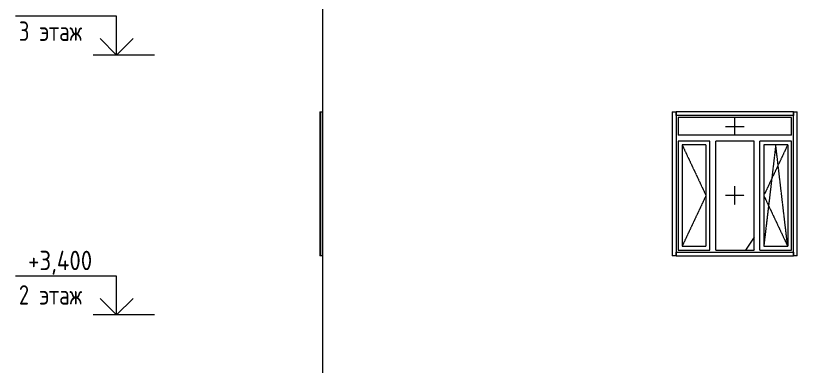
# Model space of a CAD drawing. Header units: millimetres. Extents: x -515342 to 330399, y -224905 to 507333.
# Drawn here: x 218893 to 228959, y 4803 to 9327 of the extents above; entities that cross this region are included whole.
import ezdxf

# ---------------------------------------------------------------- set-up
doc = ezdxf.new("R2010")
doc.units = ezdxf.units.MM
doc.linetypes.add('ASVP_Штриховая_ш2 п1', pattern=[3, 2, -1])
doc.layers.get('0').update_dxf_attribs({"lineweight": 0})
for name, color, linetype, lineweight in [('Аннотация', 7, 'Continuous', 0), ('Витраж', 7, 'Continuous', 0), ('Линии', 7, 'Continuous', 0), ('Окна', 7, 'Continuous', 0), ('Окна открывание', 7, 'Continuous', 0), ('Отметки', 7, 'Continuous', 0), ('Стены внутренние', 7, 'Continuous', 0)]:
    doc.layers.add(name, color=color, linetype=linetype, lineweight=lineweight)
doc.styles.add('GOST Common_1', font='', dxfattribs={"width": 0.9, "height": 250})
doc.styles.add('GOST Common_3', font='', dxfattribs={"width": 0.8, "height": 350})
doc.styles.get('GOST Common_1').set_extended_font_data('GOST Common')
doc.styles.get('GOST Common_3').set_extended_font_data('GOST Common')
pattern_1 = [(236.31, (995.8, 1244.6), (-1777.996, -3556), [641.07, -5769.6]), (236.31, (1031.34, 1137.9), (-1777.996, -3556), [384.64, -6026.03]), (236.31, (818, 1137.9), (-1777.996, -3556.002), [384.64, -6026.03])]

# ---------------------------------------------------------------- blocks, each defined once
blk = doc.blocks.new('Окно_ПВХ_3Створки_1Фрамуга-верх - АР_Окно_ОП_1820_h_х1570_3ст2фр-в-V25-О_АР_Эскиз_Фасад 1-12 копия 1')
at = {"layer": 'Окна'}
h = blk.add_hatch(dxfattribs=at)
h.set_pattern_fill('FP_1', color=256, style=0, pattern_type=2)
h.set_pattern_definition(pattern_1)
h.paths.add_polyline_path([(4161, 4285), (4459, 4285), (4459, 5593), (4151, 5593), (4151, 4285)])
at = {"layer": 'Окна открывание'}
h = blk.add_hatch(dxfattribs=at)
h.set_pattern_fill('FP_1', color=256, style=0, pattern_type=2)
h.set_pattern_definition(pattern_1)
h.paths.add_polyline_path([(4584, 4236), (5078, 4236), (5078, 5642), (4584, 5642), (4584, 4287)])
at = {"layer": 'Окна'}
for p, q in [((5560, 5944), (4102, 5944)), ((4102, 5944), (4102, 5718)), ((5560, 5718), (5560, 5944)), ((5560, 5718), (4102, 5718)), ((4508, 5642), (4102, 5642)), ((4102, 5642), (4102, 4236)), ((4508, 4236), (4508, 5642)), ((5078, 5642), (4584, 5642)), ((4584, 4236), (4584, 5642)), ((5078, 4236), (5078, 5642)), ((5560, 5642), (5154, 5642)), ((5154, 4236), (5154, 5642)), ((5560, 4236), (5560, 5642)), ((4151, 5593), (4151, 4285)), ((4459, 5593), (4151, 5593)), ((4459, 5593), (4459, 4285)), ((5203, 5593), (5203, 4285)), ((5511, 5593), (5203, 5593)), ((5511, 5593), (5511, 4285)), ((4102, 4236), (4508, 4236)), ((4151, 4285), (4459, 4285)), ((4584, 4236), (5078, 4236)), ((5154, 4236), (5560, 4236)), ((5203, 4285), (5511, 4285))]:
    blk.add_line(p, q, dxfattribs=at)
at = {"layer": 'Окна открывание', "linetype": 'ASVP_Штриховая_ш2 п1'}
for p, q in [((4831, 5718), (4831, 5944)), ((4711, 5831), (4951, 5831)), ((4151, 5593), (4459, 4939)), ((5357, 5593), (5203, 4285)), ((5511, 5593), (5203, 4939)), ((5511, 4285), (5357, 5593)), ((4831, 4819), (4831, 5059)), ((4459, 4939), (4151, 4285)), ((4951, 4939), (4711, 4939)), ((5203, 4939), (5511, 4285))]:
    blk.add_line(p, q, dxfattribs=at)
blk = doc.blocks.new('Прямоугольный импост - АР_Откос_Металлический_50х330 Коричневый Правый-9899916-О_АР_Эскиз_Фасад 1-12 копия 1')
at = {"layer": 'Витраж'}
for p, q in [((17731, 2570), (17731, 2620)), ((19241, 2620), (17731, 2620)), ((19241, 2620), (19241, 2570)), ((19241, 2570), (17731, 2570))]:
    blk.add_line(p, q, dxfattribs=at)
blk = doc.blocks.new('Прямоугольный импост - АР_Откос_Металлический_50х330 Коричневый Левый-9899770-О_АР_Эскиз_Фасад 1-12 копия 1')
at = {"layer": 'Витраж'}
for p, q in [((17731, 760), (17731, 810)), ((17731, 810), (19241, 810)), ((19241, 810), (19241, 760)), ((17731, 760), (19241, 760))]:
    blk.add_line(p, q, dxfattribs=at)
blk = doc.blocks.new('Прямоугольный импост - АР_Откос_Металлический_50х330 Коричневый Правый-9899914-О_АР_Эскиз_Фасад 1-12 копия 1')
at = {"layer": 'Витраж'}
for p, q in [((38540, 2620), (38590, 2620)), ((38540, 2620), (38540, 760)), ((38590, 2620), (38590, 760)), ((38590, 760), (38540, 760))]:
    blk.add_line(p, q, dxfattribs=at)
blk = doc.blocks.new('Прямоугольный импост - АР_Откос_Металлический_50х330 Коричневый Левый-9899768-О_АР_Эскиз_Фасад 1-12 копия 1')
at = {"layer": 'Витраж'}
for p, q in [((40000, 2620), (40050, 2620)), ((40000, 760), (40000, 2620)), ((40050, 760), (40050, 2620)), ((40050, 760), (40000, 760))]:
    blk.add_line(p, q, dxfattribs=at)
blk = doc.blocks.new('Прямоугольный импост - АР_Откос_Металлический_50х330 Белый Правый-V100-О_АР_Эскиз_Фасад 1-12 копия 1')
at = {"layer": 'Витраж'}
for p, q in [((-505, 6020), (-475, 6020)), ((-505, 6020), (-505, 4160)), ((-475, 4160), (-505, 4160))]:
    blk.add_line(p, q, dxfattribs=at)
blk = doc.blocks.new('Прямоугольный импост - АР_Откос_Металлический_50х330 Коричневый Правый-9899919-О_АР_Эскиз_Фасад 1-12 копия 1')
at = {"layer": 'Витраж'}
for p, q in [((-515, 6020), (-505, 6020)), ((-515, 6020), (-515, 4160)), ((-505, 4160), (-515, 4160))]:
    blk.add_line(p, q, dxfattribs=at)
blk = doc.blocks.new('СД_Люблино_Фасады_rvt-1-О_АР_Эскиз_Фасад 1-12 копия 1')
at = {"layer": 'Стены внутренние'}
blk.add_line((-475, 200), (-475, 14227), dxfattribs=at)
at = {"layer": 'Витраж', "lineweight": 9}
for name, p in [('Прямоугольный импост - АР_Откос_Металлический_50х330 Коричневый Правый-9899919-О_АР_Эскиз_Фасад 1-12 копия 1', (0, 0)), ('Прямоугольный импост - АР_Откос_Металлический_50х330 Белый Правый-V100-О_АР_Эскиз_Фасад 1-12 копия 1', (0, 0)), ('Прямоугольный импост - АР_Откос_Металлический_50х330 Коричневый Правый-9899914-О_АР_Эскиз_Фасад 1-12 копия 1', (-34515, 3400)), ('Прямоугольный импост - АР_Откос_Металлический_50х330 Коричневый Правый-9899916-О_АР_Эскиз_Фасад 1-12 копия 1', (-13655, 3400)), ('Прямоугольный импост - АР_Откос_Металлический_50х330 Коричневый Левый-9899768-О_АР_Эскиз_Фасад 1-12 копия 1', (-34415, 3400)), ('Прямоугольный импост - АР_Откос_Металлический_50х330 Коричневый Левый-9899770-О_АР_Эскиз_Фасад 1-12 копия 1', (-13655, 3400))]:
    blk.add_blockref(name, p, dxfattribs=at)
at = {"layer": 'Окна', "lineweight": 9}
blk.add_blockref('Окно_ПВХ_3Створки_1Фрамуга-верх - АР_Окно_ОП_1820_h_х1570_3ст2фр-в-V25-О_АР_Эскиз_Фасад 1-12 копия 1', (0, 0), dxfattribs=at)
blk = doc.blocks.new('Высотные отметки - Стрелка вверх-5091-О_АР_Эскиз_Фасад 1-12 копия 1')
at = {"layer": 'Аннотация'}
for p, q in [((-3130, 3900), (-4430, 3900)), ((-3130, 3400), (-3130, 3900)), ((-3130, 3400), (-3342, 3612)), ((-3130, 3400), (-2918, 3612)), ((-2830, 3400), (-3430, 3400))]:
    blk.add_line(p, q, dxfattribs=at)

msp = doc.modelspace()

# ---------------------------------------------------------------- linework, layer by layer
at = {"layer": 'Линии'}
for p, q in [((220680.6997, 8817.7355), (220020.6997, 8817.7355)), ((220680.6997, 5467.7355), (220020.6997, 5467.7355))]:
    msp.add_line(p, q, dxfattribs=at)
at = {"layer": 'Отметки'}
for p, q in [((220680.6997, 8817.7355), (220193.0258, 8817.7355)), ((220680.6997, 5467.7355), (220193.0914, 5467.7355))]:
    msp.add_line(p, q, dxfattribs=at)

# ---------------------------------------------------------------- block references
msp.add_blockref('СД_Люблино_Фасады_rvt-1-О_АР_Эскиз_Фасад 1-12 копия 1', (223323.3997, 2067.7355))
at = {"layer": 'Аннотация'}
msp.add_blockref('Высотные отметки - Стрелка вверх-5091-О_АР_Эскиз_Фасад 1-12 копия 1', (223323.3997, 2067.7355), dxfattribs=at)
at = {"layer": 'Отметки'}
msp.add_blockref('Высотные отметки - Стрелка вверх-5091-О_АР_Эскиз_Фасад 1-12 копия 1', (223323.334, 5417.7355), dxfattribs=at)

# ---------------------------------------------------------------- texts
at = {"layer": 'Аннотация', "char_height": 250, "attachment_point": 1, "style": 'GOST Common_3'}
for s, insert, width in [('3 ', (218935.4351, 9250.8911), 320.675), ('этаж', (219200.0185, 9250.8911), 1002.109375), ('2 ', (218935.4351, 5850.8911), 320.675), ('этаж', (219200.0185, 5850.8911), 1002.109375)]:
    msp.add_mtext(s, dxfattribs=dict(at, insert=insert, width=width))
at = {"layer": 'Отметки', "insert": (219053.1013, 6294.4426), "char_height": 250, "width": 1055.976244, "attachment_point": 1, "line_spacing_factor": 1.022761, "style": 'GOST Common_1'}
msp.add_mtext('+3,400', dxfattribs=at)

doc.saveas('drawing.dxf')
